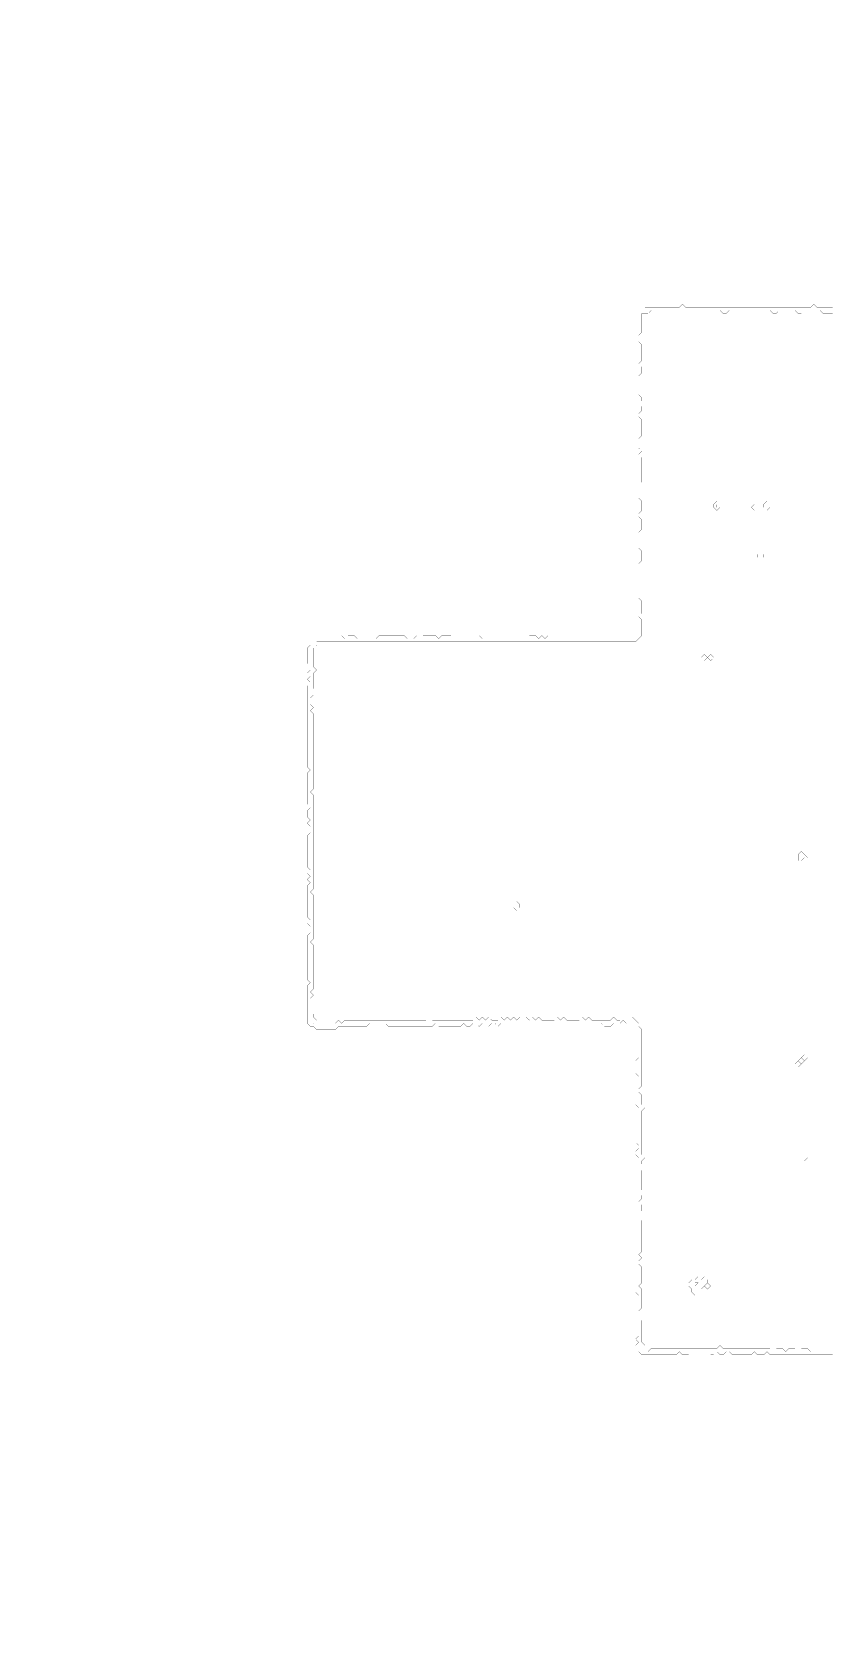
# Model space of a CAD drawing. Header units: metres. Extents: x 0 to 5075, y -5075 to 0.
# Drawn here: x 0 to 2538, y -5075 to 0 of the extents above; entities that cross this region are included whole.
import ezdxf

# ---------------------------------------------------------------- set-up
doc = ezdxf.new("R2010")
doc.units = ezdxf.units.M
doc.layers.add('conductor', color=1, linetype='Continuous')
doc.layers.add('substrate', color=5, linetype='Continuous')

msp = doc.modelspace()

# ---------------------------------------------------------------- linework, layer by layer
at = {"layer": 'conductor', "const_width": 0.5}
msp.add_lwpolyline([(2542.5, -893.8), (2532.6, -893.8), (2522.6, -893.8), (2512.7, -893.8), (2502.8, -883.9), (2492.8, -883.9), (2482.9, -883.9), (2473, -883.9), (2463, -883.9), (2453.1, -883.9), (2443.2, -893.8), (2433.3, -893.8), (2423.3, -883.9), (2413.4, -883.9), (2403.5, -883.9), (2393.5, -883.9), (2383.6, -883.9), (2373.7, -883.9), (2363.7, -893.8), (2353.8, -893.8), (2343.9, -883.9), (2333.9, -883.9), (2324, -883.9), (2314.1, -883.9), (2304.1, -883.9), (2294.2, -883.9), (2284.3, -883.9), (2274.3, -883.9), (2264.4, -883.9), (2254.5, -883.9), (2244.6, -883.9), (2234.6, -883.9), (2224.7, -883.9), (2214.8, -883.9), (2204.8, -893.8), (2194.9, -893.8), (2185, -883.9), (2175, -883.9), (2165.1, -883.9), (2155.2, -883.9), (2145.2, -883.9), (2135.3, -883.9), (2125.4, -883.9), (2115.4, -883.9), (2105.5, -883.9), (2095.6, -883.9), (2085.6, -883.9), (2075.7, -883.9), (2065.8, -883.9), (2055.8, -883.9), (2045.9, -883.9), (2036, -883.9), (2026.1, -883.9), (2016.1, -883.9), (2006.2, -883.9), (1996.3, -883.9), (1986.3, -883.9), (1976.4, -883.9), (1966.5, -883.9), (1956.5, -893.8), (1946.6, -893.8), (1936.7, -893.8), (1936.7, -903.8), (1936.7, -913.7), (1936.7, -923.6), (1936.7, -933.6), (1936.7, -943.5), (1936.7, -953.4), (1926.7, -963.4), (1926.7, -973.3), (1926.7, -983.2), (1936.7, -993.2), (1936.7, -1003.1), (1936.7, -1013), (1936.7, -1023), (1936.7, -1032.9), (1936.7, -1042.8), (1926.7, -1052.8), (1936.7, -1062.7), (1936.7, -1072.6), (1936.7, -1082.5), (1926.7, -1092.5), (1926.7, -1102.4), (1926.7, -1112.3), (1926.7, -1122.3), (1926.7, -1132.2), (1926.7, -1142.1), (1926.7, -1152.1), (1936.7, -1162), (1936.7, -1171.9), (1926.7, -1181.9), (1936.7, -1191.8), (1936.7, -1201.7), (1926.7, -1211.7), (1926.7, -1221.6), (1936.7, -1231.5), (1936.7, -1241.5), (1936.7, -1251.4), (1936.7, -1261.3), (1936.7, -1271.2), (1936.7, -1281.2), (1926.7, -1291.1), (1926.7, -1301), (1926.7, -1311), (1926.7, -1320.9), (1936.7, -1330.8), (1926.7, -1340.8), (1936.7, -1350.7), (1936.7, -1360.6), (1936.7, -1370.6), (1936.7, -1380.5), (1936.7, -1390.4), (1936.7, -1400.4), (1936.7, -1410.3), (1936.7, -1420.2), (1936.7, -1430.2), (1926.7, -1440.1), (1926.7, -1450), (1926.7, -1460), (1926.7, -1469.9), (1926.7, -1479.8), (1936.7, -1489.7), (1936.7, -1499.7), (1936.7, -1509.6), (1936.7, -1519.5), (1926.7, -1529.5), (1926.7, -1539.4), (1936.7, -1549.3), (1936.7, -1559.3), (1936.7, -1569.2), (1936.7, -1579.1), (1926.7, -1589.1), (1926.7, -1599), (1926.7, -1608.9), (1926.7, -1618.9), (1926.7, -1628.8), (1926.7, -1638.7), (1936.7, -1648.7), (1936.7, -1658.6), (1936.7, -1668.5), (1936.7, -1678.4), (1926.7, -1688.4), (1926.7, -1698.3), (1926.7, -1708.2), (1926.7, -1718.2), (1926.7, -1728.1), (1926.7, -1738), (1926.7, -1748), (1926.7, -1757.9), (1926.7, -1767.8), (1926.7, -1777.8), (1926.7, -1787.7), (1926.7, -1797.6), (1936.7, -1807.6), (1936.7, -1817.5), (1936.7, -1827.4), (1936.7, -1837.4), (1936.7, -1847.3), (1926.7, -1857.2), (1936.7, -1867.1), (1936.7, -1877.1), (1936.7, -1887), (1936.7, -1896.9), (1936.7, -1906.9), (1936.7, -1916.8), (1926.7, -1926.7), (1916.8, -1936.7), (1906.9, -1936.7), (1896.9, -1936.7), (1887, -1936.7), (1877.1, -1936.7), (1867.1, -1936.7), (1857.2, -1936.7), (1847.3, -1936.7), (1837.4, -1936.7), (1827.4, -1936.7), (1817.5, -1936.7), (1807.6, -1936.7), (1797.6, -1936.7), (1787.7, -1936.7), (1777.8, -1936.7), (1767.8, -1936.7), (1757.9, -1936.7), (1748, -1936.7), (1738, -1936.7), (1728.1, -1936.7), (1718.2, -1936.7), (1708.2, -1936.7), (1698.3, -1936.7), (1688.4, -1936.7), (1678.4, -1936.7), (1668.5, -1936.7), (1658.6, -1936.7), (1648.7, -1936.7), (1638.7, -1936.7), (1628.8, -1936.7), (1618.9, -1936.7), (1608.9, -1936.7), (1599, -1936.7), (1589.1, -1936.7), (1579.1, -1936.7), (1569.2, -1936.7), (1559.3, -1936.7), (1549.3, -1936.7), (1539.4, -1936.7), (1529.5, -1936.7), (1519.5, -1936.7), (1509.6, -1936.7), (1499.7, -1936.7), (1489.7, -1936.7), (1479.8, -1936.7), (1469.9, -1936.7), (1460, -1936.7), (1450, -1936.7), (1440.1, -1936.7), (1430.2, -1936.7), (1420.2, -1936.7), (1410.3, -1936.7), (1400.4, -1936.7), (1390.4, -1936.7), (1380.5, -1936.7), (1370.6, -1936.7), (1360.6, -1936.7), (1350.7, -1936.7), (1340.8, -1936.7), (1330.8, -1936.7), (1320.9, -1936.7), (1311, -1936.7), (1301, -1936.7), (1291.1, -1936.7), (1281.2, -1936.7), (1271.2, -1936.7), (1261.3, -1936.7), (1251.4, -1936.7), (1241.5, -1936.7), (1231.5, -1936.7), (1221.6, -1936.7), (1211.7, -1936.7), (1201.7, -1936.7), (1191.8, -1936.7), (1181.9, -1936.7), (1171.9, -1936.7), (1162, -1936.7), (1152.1, -1936.7), (1142.1, -1936.7), (1132.2, -1936.7), (1122.3, -1936.7), (1112.3, -1936.7), (1102.4, -1936.7), (1092.5, -1936.7), (1082.5, -1936.7), (1072.6, -1936.7), (1062.7, -1936.7), (1052.8, -1936.7), (1042.8, -1936.7), (1032.9, -1936.7), (1023, -1936.7), (1013, -1936.7), (1003.1, -1936.7), (993.2, -1936.7), (983.2, -1936.7), (973.3, -1936.7), (963.4, -1936.7), (953.4, -1936.7), (943.5, -1936.7), (933.6, -1936.7), (923.6, -1936.7), (913.7, -1936.7), (903.8, -1936.7), (903.8, -1946.6), (893.8, -1956.5), (893.8, -1966.5), (893.8, -1976.4), (893.8, -1986.3), (893.8, -1996.3), (893.8, -2006.2), (893.8, -2016.1), (903.8, -2026.1), (893.8, -2036), (893.8, -2045.9), (893.8, -2055.8), (893.8, -2065.8), (893.8, -2075.7), (893.8, -2085.6), (883.9, -2095.6), (893.8, -2105.5), (883.9, -2115.4), (883.9, -2125.4), (883.9, -2135.3), (893.8, -2145.2), (883.9, -2155.2), (893.8, -2165.1), (893.8, -2175), (893.8, -2185), (893.8, -2194.9), (893.8, -2204.8), (893.8, -2214.8), (893.8, -2224.7), (893.8, -2234.6), (893.8, -2244.6), (893.8, -2254.5), (893.8, -2264.4), (893.8, -2274.3), (893.8, -2284.3), (893.8, -2294.2), (893.8, -2304.1), (893.8, -2314.1), (893.8, -2324), (893.8, -2333.9), (893.8, -2343.9), (893.8, -2353.8), (893.8, -2363.7), (893.8, -2373.7), (893.8, -2383.6), (893.8, -2393.5), (893.8, -2403.5), (883.9, -2413.4), (893.8, -2423.3), (893.8, -2433.3), (893.8, -2443.2), (893.8, -2453.1), (893.8, -2463), (893.8, -2473), (893.8, -2482.9), (893.8, -2492.8), (893.8, -2502.8), (893.8, -2512.7), (893.8, -2522.6), (893.8, -2532.6), (893.8, -2542.5), (893.8, -2552.4), (893.8, -2562.4), (893.8, -2572.3), (893.8, -2582.2), (893.8, -2592.2), (893.8, -2602.1), (893.8, -2612), (893.8, -2622), (893.8, -2631.9), (893.8, -2641.8), (893.8, -2651.7), (893.8, -2661.7), (893.8, -2671.6), (893.8, -2681.5), (893.8, -2691.5), (893.8, -2701.4), (893.8, -2711.3), (893.8, -2721.3), (883.9, -2731.2), (893.8, -2741.1), (893.8, -2751.1), (893.8, -2761), (893.8, -2770.9), (893.8, -2780.9), (893.8, -2790.8), (893.8, -2800.7), (893.8, -2810.7), (893.8, -2820.6), (893.8, -2830.5), (893.8, -2840.4), (893.8, -2850.4), (893.8, -2860.3), (893.8, -2870.2), (893.8, -2880.2), (883.9, -2890.1), (893.8, -2900), (893.8, -2910), (893.8, -2919.9), (893.8, -2929.8), (893.8, -2939.8), (893.8, -2949.7), (893.8, -2959.6), (893.8, -2969.6), (893.8, -2979.5), (893.8, -2989.4), (893.8, -2999.4), (893.8, -3009.3), (893.8, -3019.2), (893.8, -3029.2), (893.8, -3039.1), (883.9, -3049), (893.8, -3058.9), (883.9, -3068.9), (883.9, -3078.8), (883.9, -3088.7), (883.9, -3098.7), (883.9, -3108.6), (893.8, -3118.5), (893.8, -3128.5), (903.8, -3138.4), (893.8, -3148.3), (903.8, -3148.3), (913.7, -3148.3), (923.6, -3148.3), (933.6, -3148.3), (943.5, -3148.3), (953.4, -3148.3), (963.4, -3148.3), (973.3, -3138.4), (983.2, -3148.3), (993.2, -3138.4), (1003.1, -3138.4), (1013, -3138.4), (1023, -3138.4), (1032.9, -3138.4), (1042.8, -3138.4), (1052.8, -3138.4), (1062.7, -3138.4), (1072.6, -3138.4), (1082.5, -3138.4), (1092.5, -3138.4), (1102.4, -3138.4), (1112.3, -3138.4), (1122.3, -3138.4), (1132.2, -3138.4), (1142.1, -3138.4), (1152.1, -3138.4), (1162, -3138.4), (1171.9, -3138.4), (1181.9, -3138.4), (1191.8, -3138.4), (1201.7, -3138.4), (1211.7, -3138.4), (1221.6, -3138.4), (1231.5, -3138.4), (1241.5, -3138.4), (1251.4, -3138.4), (1261.3, -3148.3), (1271.2, -3138.4), (1281.2, -3138.4), (1291.1, -3138.4), (1301, -3138.4), (1311, -3138.4), (1320.9, -3138.4), (1330.8, -3138.4), (1340.8, -3138.4), (1350.7, -3138.4), (1360.6, -3138.4), (1370.6, -3138.4), (1380.5, -3138.4), (1390.4, -3138.4), (1400.4, -3138.4), (1410.3, -3128.5), (1420.2, -3138.4), (1430.2, -3128.5), (1440.1, -3138.4), (1450, -3128.5), (1460, -3138.4), (1469.9, -3138.4), (1479.8, -3138.4), (1489.7, -3128.5), (1499.7, -3138.4), (1509.6, -3128.5), (1519.5, -3138.4), (1529.5, -3128.5), (1539.4, -3138.4), (1549.3, -3128.5), (1559.3, -3138.4), (1569.2, -3128.5), (1579.1, -3138.4), (1589.1, -3128.5), (1599, -3138.4), (1608.9, -3128.5), (1618.9, -3138.4), (1628.8, -3138.4), (1638.7, -3138.4), (1648.7, -3138.4), (1658.6, -3138.4), (1668.5, -3128.5), (1678.4, -3138.4), (1688.4, -3128.5), (1698.3, -3138.4), (1708.2, -3138.4), (1718.2, -3138.4), (1728.1, -3138.4), (1738, -3138.4), (1748, -3128.5), (1757.9, -3138.4), (1767.8, -3128.5), (1777.8, -3138.4), (1787.7, -3138.4), (1797.6, -3138.4), (1807.6, -3138.4), (1817.5, -3138.4), (1827.4, -3138.4), (1837.4, -3138.4), (1847.3, -3128.5), (1857.2, -3138.4), (1867.1, -3138.4), (1877.1, -3128.5), (1887, -3128.5), (1896.9, -3138.4), (1906.9, -3128.5), (1916.8, -3138.4), (1926.7, -3148.3), (1926.7, -3158.3), (1936.7, -3168.2), (1936.7, -3178.1), (1936.7, -3188.1), (1936.7, -3198), (1936.7, -3207.9), (1936.7, -3217.9), (1936.7, -3227.8), (1936.7, -3237.7), (1936.7, -3247.6), (1936.7, -3257.6), (1936.7, -3267.5), (1936.7, -3277.4), (1936.7, -3287.4), (1936.7, -3297.3), (1936.7, -3307.2), (1936.7, -3317.2), (1936.7, -3327.1), (1936.7, -3337), (1936.7, -3347), (1926.7, -3356.9), (1926.7, -3366.8), (1936.7, -3376.8), (1936.7, -3386.7), (1936.7, -3396.6), (1936.7, -3406.6), (1946.6, -3416.5), (1936.7, -3426.4), (1936.7, -3436.3), (1936.7, -3446.3), (1936.7, -3456.2), (1936.7, -3466.1), (1936.7, -3476.1), (1936.7, -3486), (1936.7, -3495.9), (1936.7, -3505.9), (1936.7, -3515.8), (1936.7, -3525.7), (1936.7, -3535.7), (1936.7, -3545.6), (1936.7, -3555.5), (1936.7, -3565.5), (1946.6, -3575.4), (1936.7, -3585.3), (1936.7, -3595.3), (1946.6, -3605.2), (1936.7, -3615.1), (1936.7, -3625), (1936.7, -3635), (1936.7, -3644.9), (1936.7, -3654.8), (1936.7, -3664.8), (1936.7, -3674.7), (1926.7, -3684.6), (1936.7, -3694.6), (1936.7, -3704.5), (1926.7, -3714.4), (1936.7, -3724.4), (1936.7, -3734.3), (1936.7, -3744.2), (1926.7, -3754.2), (1926.7, -3764.1), (1936.7, -3774), (1936.7, -3784), (1936.7, -3793.9), (1936.7, -3803.8), (1936.7, -3813.8), (1936.7, -3823.7), (1936.7, -3833.6), (1936.7, -3843.5), (1936.7, -3853.5), (1936.7, -3863.4), (1936.7, -3873.3), (1926.7, -3883.3), (1936.7, -3893.2), (1926.7, -3903.1), (1926.7, -3913.1), (1936.7, -3923), (1936.7, -3932.9), (1936.7, -3942.9), (1936.7, -3952.8), (1936.7, -3962.7), (1936.7, -3972.7), (1926.7, -3982.6), (1936.7, -3992.5), (1936.7, -4002.5), (1936.7, -4012.4), (1936.7, -4022.3), (1936.7, -4032.2), (1936.7, -4042.2), (1936.7, -4052.1), (1926.7, -4062), (1926.7, -4072), (1926.7, -4081.9), (1936.7, -4091.8), (1936.7, -4101.8), (1936.7, -4111.7), (1936.7, -4121.6), (1936.7, -4131.6), (1936.7, -4141.5), (1936.7, -4151.4), (1936.7, -4161.4), (1946.6, -4171.3), (1946.6, -4181.2), (1946.6, -4191.2), (1956.5, -4191.2), (1966.5, -4181.2), (1976.4, -4181.2), (1986.3, -4181.2), (1996.3, -4181.2), (2006.2, -4181.2), (2016.1, -4181.2), (2026.1, -4181.2), (2036, -4181.2), (2045.9, -4181.2), (2055.8, -4181.2), (2065.8, -4181.2), (2075.7, -4181.2), (2085.6, -4181.2), (2095.6, -4181.2), (2105.5, -4181.2), (2115.4, -4181.2), (2125.4, -4181.2), (2135.3, -4181.2), (2145.2, -4181.2), (2155.2, -4181.2), (2165.1, -4181.2), (2175, -4181.2), (2185, -4171.3), (2194.9, -4181.2), (2204.8, -4181.2), (2214.8, -4181.2), (2224.7, -4181.2), (2234.6, -4181.2), (2244.6, -4181.2), (2254.5, -4181.2), (2264.4, -4181.2), (2274.3, -4181.2), (2284.3, -4181.2), (2294.2, -4181.2), (2304.1, -4181.2), (2314.1, -4181.2), (2324, -4181.2), (2333.9, -4181.2), (2343.9, -4181.2), (2353.8, -4191.2), (2363.7, -4181.2), (2373.7, -4181.2), (2383.6, -4181.2), (2393.5, -4191.2), (2403.5, -4181.2), (2413.4, -4181.2), (2423.3, -4181.2), (2433.3, -4191.2), (2443.2, -4181.2), (2453.1, -4181.2), (2463, -4181.2), (2473, -4191.2), (2482.9, -4191.2), (2492.8, -4191.2), (2502.8, -4191.2), (2512.7, -4191.2), (2522.6, -4191.2), (2532.6, -4191.2), (2542.5, -4181.2)], dxfattribs=at)
for points in [[(2165.1, -1499.7), (2175, -1489.7), (2185, -1499.7), (2185, -1509.6), (2175, -1519.5), (2165.1, -1509.6)], [(2284.3, -1509.6), (2294.2, -1499.7), (2304.1, -1509.6), (2294.2, -1519.5)], [(2324, -1499.7), (2333.9, -1489.7), (2343.9, -1499.7), (2343.9, -1509.6), (2333.9, -1519.5), (2324, -1509.6)], [(2304.1, -1658.6), (2314.1, -1648.7), (2324, -1658.6), (2324, -1668.5), (2314.1, -1678.4), (2304.1, -1668.5)], [(2125.4, -1986.3), (2135.3, -1976.4), (2145.2, -1986.3), (2135.3, -1996.3)], [(2145.2, -1986.3), (2155.2, -1976.4), (2165.1, -1986.3), (2155.2, -1996.3)], [(2433.3, -2612), (2443.2, -2602.1), (2453.1, -2612), (2463, -2622), (2453.1, -2631.9), (2443.2, -2641.8), (2433.3, -2631.9), (2433.3, -2622)], [(1529.5, -2770.9), (1539.4, -2761), (1549.3, -2770.9), (1549.3, -2780.9), (1539.4, -2790.8), (1529.5, -2780.9)], [(2443.2, -3257.6), (2453.1, -3247.6), (2463, -3257.6), (2453.1, -3267.5)], [(2423.3, -3277.4), (2433.3, -3267.5), (2443.2, -3277.4), (2433.3, -3287.4)], [(2433.3, -3267.5), (2443.2, -3257.6), (2453.1, -3267.5), (2443.2, -3277.4)], [(2443.2, -3575.4), (2453.1, -3565.5), (2463, -3575.4), (2453.1, -3585.3)], [(2105.5, -3962.7), (2115.4, -3952.8), (2125.4, -3962.7), (2135.3, -3952.8), (2145.2, -3962.7), (2145.2, -3972.7), (2135.3, -3982.6), (2125.4, -3992.5), (2125.4, -4002.5), (2115.4, -4012.4), (2105.5, -4012.4), (2095.6, -4002.5), (2095.6, -3992.5), (2085.6, -3982.6), (2085.6, -3972.7), (2095.6, -3962.7)], [(2135.3, -3982.6), (2145.2, -3972.7), (2155.2, -3982.6), (2145.2, -3992.5)]]:
    msp.add_lwpolyline(points, close=True, dxfattribs=at)
at = {"layer": 'substrate', "const_width": 0.5}
for points in [[(2542.5, 0), (2532.6, 0), (2522.6, 0), (2512.7, 0), (2502.8, 0), (2492.8, 0), (2482.9, 0), (2473, 0), (2463, 0), (2453.1, 0), (2443.2, 0), (2433.3, 0), (2423.3, 0), (2413.4, 0), (2403.5, 0), (2393.5, 0), (2383.6, 0), (2373.7, 0), (2363.7, 0), (2353.8, 0), (2343.9, 0), (2333.9, 0), (2324, 0), (2314.1, 0), (2304.1, 0), (2294.2, 0), (2284.3, 0), (2274.3, 0), (2264.4, 0), (2254.5, 0), (2244.6, 0), (2234.6, 0), (2224.7, 0), (2214.8, 0), (2204.8, 0), (2194.9, 0), (2185, 0), (2175, 0), (2165.1, 0), (2155.2, 0), (2145.2, 0), (2135.3, 0), (2125.4, 0), (2115.4, 0), (2105.5, 0), (2095.6, 0), (2085.6, 0), (2075.7, 0), (2065.8, 0), (2055.8, 0), (2045.9, 0), (2036, 0), (2026.1, 0), (2016.1, 0), (2006.2, 0), (1996.3, 0), (1986.3, 0), (1976.4, 0), (1966.5, 0), (1956.5, 0), (1946.6, 0), (1936.7, 0), (1926.7, 0), (1916.8, 0), (1906.9, 0), (1896.9, 0), (1887, 0), (1877.1, 0), (1867.1, 0), (1857.2, 0), (1847.3, 0), (1837.4, 0), (1827.4, 0), (1817.5, 0), (1807.6, 0), (1797.6, 0), (1787.7, 0), (1777.8, 0), (1767.8, 0), (1757.9, 0), (1748, 0), (1738, 0), (1728.1, 0), (1718.2, 0), (1708.2, 0), (1698.3, 0), (1688.4, 0), (1678.4, 0), (1668.5, 0), (1658.6, 0), (1648.7, 0), (1638.7, 0), (1628.8, 0), (1618.9, 0), (1608.9, 0), (1599, 0), (1589.1, 0), (1579.1, 0), (1569.2, 0), (1559.3, 0), (1549.3, 0), (1539.4, 0), (1529.5, 0), (1519.5, 0), (1509.6, 0), (1499.7, 0), (1489.7, 0), (1479.8, 0), (1469.9, 0), (1460, 0), (1450, 0), (1440.1, 0), (1430.2, 0), (1420.2, 0), (1410.3, 0), (1400.4, 0), (1390.4, 0), (1380.5, 0), (1370.6, 0), (1360.6, 0), (1350.7, 0), (1340.8, 0), (1330.8, 0), (1320.9, 0), (1311, 0), (1301, 0), (1291.1, 0), (1281.2, 0), (1271.2, 0), (1261.3, 0), (1251.4, 0), (1241.5, 0), (1231.5, 0), (1221.6, 0), (1211.7, 0), (1201.7, 0), (1191.8, 0), (1181.9, 0), (1171.9, 0), (1162, 0), (1152.1, 0), (1142.1, 0), (1132.2, 0), (1122.3, 0), (1112.3, 0), (1102.4, 0), (1092.5, 0), (1082.5, 0), (1072.6, 0), (1062.7, 0), (1052.8, 0), (1042.8, 0), (1032.9, 0), (1023, 0), (1013, 0), (1003.1, 0), (993.2, 0), (983.2, 0), (973.3, 0), (963.4, 0), (953.4, 0), (943.5, 0), (933.6, 0), (923.6, 0), (913.7, 0), (903.8, 0), (893.8, 0), (883.9, 0), (874, 0), (864.1, 0), (854.1, 0), (844.2, 0), (834.3, 0), (824.3, 0), (814.4, 0), (804.5, 0), (794.5, 0), (784.6, 0), (774.7, 0), (764.7, 0), (754.8, 0), (744.9, 0), (734.9, 0), (725, 0), (715.1, 0), (705.1, 0), (695.2, 0), (685.3, 0), (675.4, 0), (665.4, 0), (655.5, 0), (645.6, 0), (635.6, 0), (625.7, 0), (615.8, 0), (605.8, 0), (595.9, 0), (586, 0), (576, 0), (566.1, 0), (556.2, 0), (546.2, 0), (536.3, 0), (526.4, 0), (516.4, 0), (506.5, 0), (496.6, 0), (486.7, 0), (476.7, 0), (466.8, 0), (456.9, 0), (446.9, 0), (437, 0), (427.1, 0), (417.1, 0), (407.2, 0), (397.3, 0), (387.3, 0), (377.4, 0), (367.5, 0), (357.5, 0), (347.6, 0), (337.7, 0), (327.7, 0), (317.8, 0), (307.9, 0), (297.9, 0), (288, 0), (278.1, 0), (268.2, 0), (258.2, 0), (248.3, 0), (238.4, 0), (228.4, 0), (218.5, 0), (208.6, 0), (198.6, 0), (188.7, 0), (178.8, 0), (168.8, 0), (158.9, 0), (149, 0), (139, 0), (129.1, 0), (119.2, 0), (109.2, 0), (99.3, 0), (89.4, 0), (79.5, 0), (69.5, 0), (59.6, 0), (49.7, 0), (39.7, 0), (29.8, 0), (19.9, 0), (9.9, 0), (0, 0), (0, -9.9), (0, -19.9), (0, -29.8), (0, -39.7), (0, -49.7), (0, -59.6), (0, -69.5), (0, -79.5), (0, -89.4), (0, -99.3), (0, -109.2), (0, -119.2), (0, -129.1), (0, -139), (0, -149), (0, -158.9), (0, -168.8), (0, -178.8), (0, -188.7), (0, -198.6), (0, -208.6), (0, -218.5), (0, -228.4), (0, -238.4), (0, -248.3), (0, -258.2), (0, -268.2), (0, -278.1), (0, -288), (0, -297.9), (0, -307.9), (0, -317.8), (0, -327.7), (0, -337.7), (0, -347.6), (0, -357.5), (0, -367.5), (0, -377.4), (0, -387.3), (0, -397.3), (0, -407.2), (0, -417.1), (0, -427.1), (0, -437), (0, -446.9), (0, -456.9), (0, -466.8), (0, -476.7), (0, -486.7), (0, -496.6), (0, -506.5), (0, -516.4), (0, -526.4), (0, -536.3), (0, -546.2), (0, -556.2), (0, -566.1), (0, -576), (0, -586), (0, -595.9), (0, -605.8), (0, -615.8), (0, -625.7), (0, -635.6), (0, -645.6), (0, -655.5), (0, -665.4), (0, -675.4), (0, -685.3), (0, -695.2), (0, -705.1), (0, -715.1), (0, -725), (0, -734.9), (0, -744.9), (0, -754.8), (0, -764.7), (0, -774.7), (0, -784.6), (0, -794.5), (0, -804.5), (0, -814.4), (0, -824.3), (0, -834.3), (0, -844.2), (0, -854.1), (0, -864.1), (0, -874), (0, -883.9), (0, -893.8), (0, -903.8), (0, -913.7), (0, -923.6), (0, -933.6), (0, -943.5), (0, -953.4), (0, -963.4), (0, -973.3), (0, -983.2), (0, -993.2), (0, -1003.1), (0, -1013), (0, -1023), (0, -1032.9), (0, -1042.8), (0, -1052.8), (0, -1062.7), (0, -1072.6), (0, -1082.5), (0, -1092.5), (0, -1102.4), (0, -1112.3), (0, -1122.3), (0, -1132.2), (0, -1142.1), (0, -1152.1), (0, -1162), (0, -1171.9), (0, -1181.9), (0, -1191.8), (0, -1201.7), (0, -1211.7), (0, -1221.6), (0, -1231.5), (0, -1241.5), (0, -1251.4), (0, -1261.3), (0, -1271.2), (0, -1281.2), (0, -1291.1), (0, -1301), (0, -1311), (0, -1320.9), (0, -1330.8), (0, -1340.8), (0, -1350.7), (0, -1360.6), (0, -1370.6), (0, -1380.5), (0, -1390.4), (0, -1400.4), (0, -1410.3), (0, -1420.2), (0, -1430.2), (0, -1440.1), (0, -1450), (0, -1460), (0, -1469.9), (0, -1479.8), (0, -1489.7), (0, -1499.7), (0, -1509.6), (0, -1519.5), (0, -1529.5), (0, -1539.4), (0, -1549.3), (0, -1559.3), (0, -1569.2), (0, -1579.1), (0, -1589.1), (0, -1599), (0, -1608.9), (0, -1618.9), (0, -1628.8), (0, -1638.7), (0, -1648.7), (0, -1658.6), (0, -1668.5), (0, -1678.4), (0, -1688.4), (0, -1698.3), (0, -1708.2), (0, -1718.2), (0, -1728.1), (0, -1738), (0, -1748), (0, -1757.9), (0, -1767.8), (0, -1777.8), (0, -1787.7), (0, -1797.6), (0, -1807.6), (0, -1817.5), (0, -1827.4), (0, -1837.4), (0, -1847.3), (0, -1857.2), (0, -1867.1), (0, -1877.1), (0, -1887), (0, -1896.9), (0, -1906.9), (0, -1916.8), (0, -1926.7), (0, -1936.7), (0, -1946.6), (0, -1956.5), (0, -1966.5), (0, -1976.4), (0, -1986.3), (0, -1996.3), (0, -2006.2), (0, -2016.1), (0, -2026.1), (0, -2036), (0, -2045.9), (0, -2055.8), (0, -2065.8), (0, -2075.7), (0, -2085.6), (0, -2095.6), (0, -2105.5), (0, -2115.4), (0, -2125.4), (0, -2135.3), (0, -2145.2), (0, -2155.2), (0, -2165.1), (0, -2175), (0, -2185), (0, -2194.9), (0, -2204.8), (0, -2214.8), (0, -2224.7), (0, -2234.6), (0, -2244.6), (0, -2254.5), (0, -2264.4), (0, -2274.3), (0, -2284.3), (0, -2294.2), (0, -2304.1), (0, -2314.1), (0, -2324), (0, -2333.9), (0, -2343.9), (0, -2353.8), (0, -2363.7), (0, -2373.7), (0, -2383.6), (0, -2393.5), (0, -2403.5), (0, -2413.4), (0, -2423.3), (0, -2433.3), (0, -2443.2), (0, -2453.1), (0, -2463), (0, -2473), (0, -2482.9), (0, -2492.8), (0, -2502.8), (0, -2512.7), (0, -2522.6), (0, -2532.6), (0, -2542.5), (0, -2552.4), (0, -2562.4), (0, -2572.3), (0, -2582.2), (0, -2592.2), (0, -2602.1), (0, -2612), (0, -2622), (0, -2631.9), (0, -2641.8), (0, -2651.7), (0, -2661.7), (0, -2671.6), (0, -2681.5), (0, -2691.5), (0, -2701.4), (0, -2711.3), (0, -2721.3), (0, -2731.2), (0, -2741.1), (0, -2751.1), (0, -2761), (0, -2770.9), (0, -2780.9), (0, -2790.8), (0, -2800.7), (0, -2810.7), (0, -2820.6), (0, -2830.5), (0, -2840.4), (0, -2850.4), (0, -2860.3), (0, -2870.2), (0, -2880.2), (0, -2890.1), (0, -2900), (0, -2910), (0, -2919.9), (0, -2929.8), (0, -2939.8), (0, -2949.7), (0, -2959.6), (0, -2969.6), (0, -2979.5), (0, -2989.4), (0, -2999.4), (0, -3009.3), (0, -3019.2), (0, -3029.2), (0, -3039.1), (0, -3049), (0, -3058.9), (0, -3068.9), (0, -3078.8), (0, -3088.7), (0, -3098.7), (0, -3108.6), (0, -3118.5), (0, -3128.5), (0, -3138.4), (0, -3148.3), (0, -3158.3), (0, -3168.2), (0, -3178.1), (0, -3188.1), (0, -3198), (0, -3207.9), (0, -3217.9), (0, -3227.8), (0, -3237.7), (0, -3247.6), (0, -3257.6), (0, -3267.5), (0, -3277.4), (0, -3287.4), (0, -3297.3), (0, -3307.2), (0, -3317.2), (0, -3327.1), (0, -3337), (0, -3347), (0, -3356.9), (0, -3366.8), (0, -3376.8), (0, -3386.7), (0, -3396.6), (0, -3406.6), (0, -3416.5), (0, -3426.4), (0, -3436.3), (0, -3446.3), (0, -3456.2), (0, -3466.1), (0, -3476.1), (0, -3486), (0, -3495.9), (0, -3505.9), (0, -3515.8), (0, -3525.7), (0, -3535.7), (0, -3545.6), (0, -3555.5), (0, -3565.5), (0, -3575.4), (0, -3585.3), (0, -3595.3), (0, -3605.2), (0, -3615.1), (0, -3625), (0, -3635), (0, -3644.9), (0, -3654.8), (0, -3664.8), (0, -3674.7), (0, -3684.6), (0, -3694.6), (0, -3704.5), (0, -3714.4), (0, -3724.4), (0, -3734.3), (0, -3744.2), (0, -3754.2), (0, -3764.1), (0, -3774), (0, -3784), (0, -3793.9), (0, -3803.8), (0, -3813.8), (0, -3823.7), (0, -3833.6), (0, -3843.5), (0, -3853.5), (0, -3863.4), (0, -3873.3), (0, -3883.3), (0, -3893.2), (0, -3903.1), (0, -3913.1), (0, -3923), (0, -3932.9), (0, -3942.9), (0, -3952.8), (0, -3962.7), (0, -3972.7), (0, -3982.6), (0, -3992.5), (0, -4002.5), (0, -4012.4), (0, -4022.3), (0, -4032.2), (0, -4042.2), (0, -4052.1), (0, -4062), (0, -4072), (0, -4081.9), (0, -4091.8), (0, -4101.8), (0, -4111.7), (0, -4121.6), (0, -4131.6), (0, -4141.5), (0, -4151.4), (0, -4161.4), (0, -4171.3), (0, -4181.2), (0, -4191.2), (0, -4201.1), (0, -4211), (0, -4220.9), (0, -4230.9), (0, -4240.8), (0, -4250.7), (0, -4260.7), (0, -4270.6), (0, -4280.5), (0, -4290.5), (0, -4300.4), (0, -4310.3), (0, -4320.3), (0, -4330.2), (0, -4340.1), (0, -4350.1), (0, -4360), (0, -4369.9), (0, -4379.9), (0, -4389.8), (0, -4399.7), (0, -4409.6), (0, -4419.6), (0, -4429.5), (0, -4439.4), (0, -4449.4), (0, -4459.3), (0, -4469.2), (0, -4479.2), (0, -4489.1), (0, -4499), (0, -4509), (0, -4518.9), (0, -4528.8), (0, -4538.8), (0, -4548.7), (0, -4558.6), (0, -4568.6), (0, -4578.5), (0, -4588.4), (0, -4598.3), (0, -4608.3), (0, -4618.2), (0, -4628.1), (0, -4638.1), (0, -4648), (0, -4657.9), (0, -4667.9), (0, -4677.8), (0, -4687.7), (0, -4697.7), (0, -4707.6), (0, -4717.5), (0, -4727.5), (0, -4737.4), (0, -4747.3), (0, -4757.3), (0, -4767.2), (0, -4777.1), (0, -4787.1), (0, -4797), (0, -4806.9), (0, -4816.8), (0, -4826.8), (0, -4836.7), (0, -4846.6), (0, -4856.6), (0, -4866.5), (0, -4876.4), (0, -4886.4), (0, -4896.3), (0, -4906.2), (0, -4916.2), (0, -4926.1), (0, -4936), (0, -4946), (0, -4955.9), (0, -4965.8), (0, -4975.8), (0, -4985.7), (0, -4995.6), (0, -5005.5), (0, -5015.5), (0, -5025.4), (0, -5035.3), (0, -5045.3), (0, -5055.2), (0, -5065.1), (0, -5075.1), (9.9, -5075.1), (19.9, -5075.1), (29.8, -5075.1), (39.7, -5075.1), (49.7, -5075.1), (59.6, -5075.1), (69.5, -5075.1), (79.5, -5075.1), (89.4, -5075.1), (99.3, -5075.1), (109.2, -5075.1), (119.2, -5075.1), (129.1, -5075.1), (139, -5075.1), (149, -5075.1), (158.9, -5075.1), (168.8, -5075.1), (178.8, -5075.1), (188.7, -5075.1), (198.6, -5075.1), (208.6, -5075.1), (218.5, -5075.1), (228.4, -5075.1), (238.4, -5075.1), (248.3, -5075.1), (258.2, -5075.1), (268.2, -5075.1), (278.1, -5075.1), (288, -5075.1), (297.9, -5075.1), (307.9, -5075.1), (317.8, -5075.1), (327.7, -5075.1), (337.7, -5075.1), (347.6, -5075.1), (357.5, -5075.1), (367.5, -5075.1), (377.4, -5075.1), (387.3, -5075.1), (397.3, -5075.1), (407.2, -5075.1), (417.1, -5075.1), (427.1, -5075.1), (437, -5075.1), (446.9, -5075.1), (456.9, -5075.1), (466.8, -5075.1), (476.7, -5075.1), (486.7, -5075.1), (496.6, -5075.1), (506.5, -5075.1), (516.4, -5075.1), (526.4, -5075.1), (536.3, -5075.1), (546.2, -5075.1), (556.2, -5075.1), (566.1, -5075.1), (576, -5075.1), (586, -5075.1), (595.9, -5075.1), (605.8, -5075.1), (615.8, -5075.1), (625.7, -5075.1), (635.6, -5075.1), (645.6, -5075.1), (655.5, -5075.1), (665.4, -5075.1), (675.4, -5075.1), (685.3, -5075.1), (695.2, -5075.1), (705.1, -5075.1), (715.1, -5075.1), (725, -5075.1), (734.9, -5075.1), (744.9, -5075.1), (754.8, -5075.1), (764.7, -5075.1), (774.7, -5075.1), (784.6, -5075.1), (794.5, -5075.1), (804.5, -5075.1), (814.4, -5075.1), (824.3, -5075.1), (834.3, -5075.1), (844.2, -5075.1), (854.1, -5075.1), (864.1, -5075.1), (874, -5075.1), (883.9, -5075.1), (893.8, -5075.1), (903.8, -5075.1), (913.7, -5075.1), (923.6, -5075.1), (933.6, -5075.1), (943.5, -5075.1), (953.4, -5075.1), (963.4, -5075.1), (973.3, -5075.1), (983.2, -5075.1), (993.2, -5075.1), (1003.1, -5075.1), (1013, -5075.1), (1023, -5075.1), (1032.9, -5075.1), (1042.8, -5075.1), (1052.8, -5075.1), (1062.7, -5075.1), (1072.6, -5075.1), (1082.5, -5075.1), (1092.5, -5075.1), (1102.4, -5075.1), (1112.3, -5075.1), (1122.3, -5075.1), (1132.2, -5075.1), (1142.1, -5075.1), (1152.1, -5075.1), (1162, -5075.1), (1171.9, -5075.1), (1181.9, -5075.1), (1191.8, -5075.1), (1201.7, -5075.1), (1211.7, -5075.1), (1221.6, -5075.1), (1231.5, -5075.1), (1241.5, -5075.1), (1251.4, -5075.1), (1261.3, -5075.1), (1271.2, -5075.1), (1281.2, -5075.1), (1291.1, -5075.1), (1301, -5075.1), (1311, -5075.1), (1320.9, -5075.1), (1330.8, -5075.1), (1340.8, -5075.1), (1350.7, -5075.1), (1360.6, -5075.1), (1370.6, -5075.1), (1380.5, -5075.1), (1390.4, -5075.1), (1400.4, -5075.1), (1410.3, -5075.1), (1420.2, -5075.1), (1430.2, -5075.1), (1440.1, -5075.1), (1450, -5075.1), (1460, -5075.1), (1469.9, -5075.1), (1479.8, -5075.1), (1489.7, -5075.1), (1499.7, -5075.1), (1509.6, -5075.1), (1519.5, -5075.1), (1529.5, -5075.1), (1539.4, -5075.1), (1549.3, -5075.1), (1559.3, -5075.1), (1569.2, -5075.1), (1579.1, -5075.1), (1589.1, -5075.1), (1599, -5075.1), (1608.9, -5075.1), (1618.9, -5075.1), (1628.8, -5075.1), (1638.7, -5075.1), (1648.7, -5075.1), (1658.6, -5075.1), (1668.5, -5075.1), (1678.4, -5075.1), (1688.4, -5075.1), (1698.3, -5075.1), (1708.2, -5075.1), (1718.2, -5075.1), (1728.1, -5075.1), (1738, -5075.1), (1748, -5075.1), (1757.9, -5075.1), (1767.8, -5075.1), (1777.8, -5075.1), (1787.7, -5075.1), (1797.6, -5075.1), (1807.6, -5075.1), (1817.5, -5075.1), (1827.4, -5075.1), (1837.4, -5075.1), (1847.3, -5075.1), (1857.2, -5075.1), (1867.1, -5075.1), (1877.1, -5075.1), (1887, -5075.1), (1896.9, -5075.1), (1906.9, -5075.1), (1916.8, -5075.1), (1926.7, -5075.1), (1936.7, -5075.1), (1946.6, -5075.1), (1956.5, -5075.1), (1966.5, -5075.1), (1976.4, -5075.1), (1986.3, -5075.1), (1996.3, -5075.1), (2006.2, -5075.1), (2016.1, -5075.1), (2026.1, -5075.1), (2036, -5075.1), (2045.9, -5075.1), (2055.8, -5075.1), (2065.8, -5075.1), (2075.7, -5075.1), (2085.6, -5075.1), (2095.6, -5075.1), (2105.5, -5075.1), (2115.4, -5075.1), (2125.4, -5075.1), (2135.3, -5075.1), (2145.2, -5075.1), (2155.2, -5075.1), (2165.1, -5075.1), (2175, -5075.1), (2185, -5075.1), (2194.9, -5075.1), (2204.8, -5075.1), (2214.8, -5075.1), (2224.7, -5075.1), (2234.6, -5075.1), (2244.6, -5075.1), (2254.5, -5075.1), (2264.4, -5075.1), (2274.3, -5075.1), (2284.3, -5075.1), (2294.2, -5075.1), (2304.1, -5075.1), (2314.1, -5075.1), (2324, -5075.1), (2333.9, -5075.1), (2343.9, -5075.1), (2353.8, -5075.1), (2363.7, -5075.1), (2373.7, -5075.1), (2383.6, -5075.1), (2393.5, -5075.1), (2403.5, -5075.1), (2413.4, -5075.1), (2423.3, -5075.1), (2433.3, -5075.1), (2443.2, -5075.1), (2453.1, -5075.1), (2463, -5075.1), (2473, -5075.1), (2482.9, -5075.1), (2492.8, -5075.1), (2502.8, -5075.1), (2512.7, -5075.1), (2522.6, -5075.1), (2532.6, -5075.1), (2542.5, -5075.1)], [(2542.5, -4201.1), (2532.6, -4201.1), (2522.6, -4201.1), (2512.7, -4201.1), (2502.8, -4201.1), (2492.8, -4201.1), (2482.9, -4201.1), (2473, -4201.1), (2463, -4201.1), (2453.1, -4201.1), (2443.2, -4201.1), (2433.3, -4201.1), (2423.3, -4201.1), (2413.4, -4201.1), (2403.5, -4201.1), (2393.5, -4201.1), (2383.6, -4201.1), (2373.7, -4201.1), (2363.7, -4201.1), (2353.8, -4201.1), (2343.9, -4201.1), (2333.9, -4191.2), (2324, -4201.1), (2314.1, -4201.1), (2304.1, -4201.1), (2294.2, -4191.2), (2284.3, -4201.1), (2274.3, -4201.1), (2264.4, -4201.1), (2254.5, -4201.1), (2244.6, -4201.1), (2234.6, -4201.1), (2224.7, -4201.1), (2214.8, -4191.2), (2204.8, -4191.2), (2194.9, -4201.1), (2185, -4201.1), (2175, -4191.2), (2165.1, -4201.1), (2155.2, -4201.1), (2145.2, -4191.2), (2135.3, -4191.2), (2125.4, -4191.2), (2115.4, -4191.2), (2105.5, -4191.2), (2095.6, -4191.2), (2085.6, -4201.1), (2075.7, -4201.1), (2065.8, -4201.1), (2055.8, -4191.2), (2045.9, -4201.1), (2036, -4201.1), (2026.1, -4201.1), (2016.1, -4201.1), (2006.2, -4201.1), (1996.3, -4201.1), (1986.3, -4201.1), (1976.4, -4201.1), (1966.5, -4201.1), (1956.5, -4201.1), (1946.6, -4201.1), (1936.7, -4201.1), (1926.7, -4191.2), (1926.7, -4181.2), (1916.8, -4171.3), (1926.7, -4161.4), (1916.8, -4151.4), (1926.7, -4141.5), (1926.7, -4131.6), (1916.8, -4121.6), (1916.8, -4111.7), (1916.8, -4101.8), (1916.8, -4091.8), (1916.8, -4081.9), (1916.8, -4072), (1916.8, -4062), (1916.8, -4052.1), (1916.8, -4042.2), (1916.8, -4032.2), (1926.7, -4022.3), (1926.7, -4012.4), (1916.8, -4002.5), (1916.8, -3992.5), (1916.8, -3982.6), (1916.8, -3972.7), (1916.8, -3962.7), (1916.8, -3952.8), (1916.8, -3942.9), (1916.8, -3932.9), (1916.8, -3923), (1916.8, -3913.1), (1916.8, -3903.1), (1916.8, -3893.2), (1916.8, -3883.3), (1916.8, -3873.3), (1916.8, -3863.4), (1916.8, -3853.5), (1916.8, -3843.5), (1916.8, -3833.6), (1916.8, -3823.7), (1916.8, -3813.8), (1916.8, -3803.8), (1916.8, -3793.9), (1916.8, -3784), (1916.8, -3774), (1916.8, -3764.1), (1916.8, -3754.2), (1916.8, -3744.2), (1916.8, -3734.3), (1916.8, -3724.4), (1916.8, -3714.4), (1916.8, -3704.5), (1916.8, -3694.6), (1916.8, -3684.6), (1916.8, -3674.7), (1916.8, -3664.8), (1916.8, -3654.8), (1916.8, -3644.9), (1916.8, -3635), (1916.8, -3625), (1916.8, -3615.1), (1916.8, -3605.2), (1916.8, -3595.3), (1916.8, -3585.3), (1926.7, -3575.4), (1916.8, -3565.5), (1916.8, -3555.5), (1926.7, -3545.6), (1926.7, -3535.7), (1916.8, -3525.7), (1916.8, -3515.8), (1916.8, -3505.9), (1916.8, -3495.9), (1916.8, -3486), (1916.8, -3476.1), (1916.8, -3466.1), (1916.8, -3456.2), (1916.8, -3446.3), (1916.8, -3436.3), (1916.8, -3426.4), (1926.7, -3416.5), (1916.8, -3406.6), (1916.8, -3396.6), (1916.8, -3386.7), (1916.8, -3376.8), (1916.8, -3366.8), (1916.8, -3356.9), (1916.8, -3347), (1916.8, -3337), (1916.8, -3327.1), (1926.7, -3317.2), (1916.8, -3307.2), (1916.8, -3297.3), (1916.8, -3287.4), (1916.8, -3277.4), (1916.8, -3267.5), (1926.7, -3257.6), (1926.7, -3247.6), (1926.7, -3237.7), (1926.7, -3227.8), (1926.7, -3217.9), (1926.7, -3207.9), (1926.7, -3198), (1926.7, -3188.1), (1926.7, -3178.1), (1926.7, -3168.2), (1916.8, -3158.3), (1906.9, -3148.3), (1896.9, -3148.3), (1887, -3148.3), (1877.1, -3138.4), (1867.1, -3148.3), (1857.2, -3148.3), (1847.3, -3148.3), (1837.4, -3158.3), (1827.4, -3158.3), (1817.5, -3158.3), (1807.6, -3148.3), (1797.6, -3148.3), (1787.7, -3148.3), (1777.8, -3148.3), (1767.8, -3148.3), (1757.9, -3148.3), (1748, -3148.3), (1738, -3148.3), (1728.1, -3148.3), (1718.2, -3148.3), (1708.2, -3148.3), (1698.3, -3148.3), (1688.4, -3148.3), (1678.4, -3148.3), (1668.5, -3148.3), (1658.6, -3148.3), (1648.7, -3148.3), (1638.7, -3148.3), (1628.8, -3148.3), (1618.9, -3148.3), (1608.9, -3148.3), (1599, -3148.3), (1589.1, -3148.3), (1579.1, -3148.3), (1569.2, -3148.3), (1559.3, -3148.3), (1549.3, -3148.3), (1539.4, -3148.3), (1529.5, -3148.3), (1519.5, -3148.3), (1509.6, -3148.3), (1499.7, -3148.3), (1489.7, -3148.3), (1479.8, -3158.3), (1469.9, -3148.3), (1460, -3148.3), (1450, -3158.3), (1440.1, -3148.3), (1430.2, -3148.3), (1420.2, -3158.3), (1410.3, -3148.3), (1400.4, -3148.3), (1390.4, -3158.3), (1380.5, -3158.3), (1370.6, -3148.3), (1360.6, -3158.3), (1350.7, -3158.3), (1340.8, -3158.3), (1330.8, -3158.3), (1320.9, -3158.3), (1311, -3158.3), (1301, -3158.3), (1291.1, -3158.3), (1281.2, -3148.3), (1271.2, -3158.3), (1261.3, -3158.3), (1251.4, -3158.3), (1241.5, -3158.3), (1231.5, -3158.3), (1221.6, -3158.3), (1211.7, -3158.3), (1201.7, -3158.3), (1191.8, -3158.3), (1181.9, -3158.3), (1171.9, -3158.3), (1162, -3158.3), (1152.1, -3158.3), (1142.1, -3158.3), (1132.2, -3158.3), (1122.3, -3148.3), (1112.3, -3148.3), (1102.4, -3148.3), (1092.5, -3148.3), (1082.5, -3148.3), (1072.6, -3148.3), (1062.7, -3158.3), (1052.8, -3158.3), (1042.8, -3158.3), (1032.9, -3158.3), (1023, -3158.3), (1013, -3158.3), (1003.1, -3158.3), (993.2, -3158.3), (983.2, -3158.3), (973.3, -3158.3), (963.4, -3168.2), (953.4, -3168.2), (943.5, -3168.2), (933.6, -3168.2), (923.6, -3168.2), (913.7, -3168.2), (903.8, -3168.2), (893.8, -3158.3), (883.9, -3158.3), (874, -3148.3), (874, -3138.4), (874, -3128.5), (874, -3118.5), (874, -3108.6), (874, -3098.7), (874, -3088.7), (874, -3078.8), (874, -3068.9), (874, -3058.9), (874, -3049), (874, -3039.1), (874, -3029.2), (883.9, -3019.2), (874, -3009.3), (874, -2999.4), (874, -2989.4), (874, -2979.5), (874, -2969.6), (874, -2959.6), (874, -2949.7), (874, -2939.8), (874, -2929.8), (874, -2919.9), (874, -2910), (874, -2900), (874, -2890.1), (874, -2880.2), (874, -2870.2), (883.9, -2860.3), (883.9, -2850.4), (883.9, -2840.4), (874, -2830.5), (883.9, -2820.6), (874, -2810.7), (874, -2800.7), (874, -2790.8), (874, -2780.9), (874, -2770.9), (874, -2761), (874, -2751.1), (874, -2741.1), (874, -2731.2), (874, -2721.3), (874, -2711.3), (883.9, -2701.4), (874, -2691.5), (883.9, -2681.5), (874, -2671.6), (883.9, -2661.7), (874, -2651.7), (874, -2641.8), (874, -2631.9), (874, -2622), (874, -2612), (874, -2602.1), (874, -2592.2), (874, -2582.2), (874, -2572.3), (874, -2562.4), (874, -2552.4), (883.9, -2542.5), (883.9, -2532.6), (883.9, -2522.6), (874, -2512.7), (883.9, -2502.8), (874, -2492.8), (874, -2482.9), (874, -2473), (883.9, -2463), (874, -2453.1), (874, -2443.2), (874, -2433.3), (874, -2423.3), (874, -2413.4), (874, -2403.5), (874, -2393.5), (874, -2383.6), (874, -2373.7), (874, -2363.7), (874, -2353.8), (883.9, -2343.9), (874, -2333.9), (874, -2324), (874, -2314.1), (874, -2304.1), (874, -2294.2), (874, -2284.3), (874, -2274.3), (874, -2264.4), (874, -2254.5), (874, -2244.6), (874, -2234.6), (874, -2224.7), (874, -2214.8), (874, -2204.8), (874, -2194.9), (874, -2185), (874, -2175), (874, -2165.1), (874, -2155.2), (874, -2145.2), (874, -2135.3), (874, -2125.4), (874, -2115.4), (874, -2105.5), (874, -2095.6), (874, -2085.6), (874, -2075.7), (883.9, -2065.8), (874, -2055.8), (883.9, -2045.9), (874, -2036), (883.9, -2026.1), (883.9, -2016.1), (874, -2006.2), (874, -1996.3), (874, -1986.3), (874, -1976.4), (874, -1966.5), (874, -1956.5), (883.9, -1946.6), (883.9, -1936.7), (893.8, -1926.7), (903.8, -1926.7), (913.7, -1926.7), (923.6, -1926.7), (933.6, -1926.7), (943.5, -1926.7), (953.4, -1926.7), (963.4, -1926.7), (973.3, -1926.7), (983.2, -1916.8), (993.2, -1926.7), (1003.1, -1916.8), (1013, -1916.8), (1023, -1916.8), (1032.9, -1926.7), (1042.8, -1926.7), (1052.8, -1926.7), (1062.7, -1926.7), (1072.6, -1926.7), (1082.5, -1926.7), (1092.5, -1926.7), (1102.4, -1916.8), (1112.3, -1916.8), (1122.3, -1916.8), (1132.2, -1916.8), (1142.1, -1916.8), (1152.1, -1916.8), (1162, -1916.8), (1171.9, -1916.8), (1181.9, -1916.8), (1191.8, -1926.7), (1201.7, -1926.7), (1211.7, -1926.7), (1221.6, -1916.8), (1231.5, -1926.7), (1241.5, -1916.8), (1251.4, -1916.8), (1261.3, -1916.8), (1271.2, -1916.8), (1281.2, -1916.8), (1291.1, -1926.7), (1301, -1916.8), (1311, -1916.8), (1320.9, -1916.8), (1330.8, -1916.8), (1340.8, -1926.7), (1350.7, -1926.7), (1360.6, -1926.7), (1370.6, -1926.7), (1380.5, -1926.7), (1390.4, -1926.7), (1400.4, -1926.7), (1410.3, -1926.7), (1420.2, -1916.8), (1430.2, -1926.7), (1440.1, -1926.7), (1450, -1926.7), (1460, -1926.7), (1469.9, -1926.7), (1479.8, -1926.7), (1489.7, -1926.7), (1499.7, -1926.7), (1509.6, -1926.7), (1519.5, -1926.7), (1529.5, -1926.7), (1539.4, -1926.7), (1549.3, -1926.7), (1559.3, -1926.7), (1569.2, -1926.7), (1579.1, -1916.8), (1589.1, -1916.8), (1599, -1916.8), (1608.9, -1926.7), (1618.9, -1916.8), (1628.8, -1926.7), (1638.7, -1916.8), (1648.7, -1926.7), (1658.6, -1926.7), (1668.5, -1926.7), (1678.4, -1926.7), (1688.4, -1926.7), (1698.3, -1926.7), (1708.2, -1926.7), (1718.2, -1926.7), (1728.1, -1926.7), (1738, -1926.7), (1748, -1926.7), (1757.9, -1926.7), (1767.8, -1926.7), (1777.8, -1926.7), (1787.7, -1926.7), (1797.6, -1926.7), (1807.6, -1926.7), (1817.5, -1926.7), (1827.4, -1926.7), (1837.4, -1926.7), (1847.3, -1926.7), (1857.2, -1926.7), (1867.1, -1926.7), (1877.1, -1926.7), (1887, -1926.7), (1896.9, -1926.7), (1906.9, -1926.7), (1916.8, -1916.8), (1926.7, -1906.9), (1926.7, -1896.9), (1926.7, -1887), (1916.8, -1877.1), (1916.8, -1867.1), (1916.8, -1857.2), (1916.8, -1847.3), (1916.8, -1837.4), (1916.8, -1827.4), (1916.8, -1817.5), (1916.8, -1807.6), (1916.8, -1797.6), (1916.8, -1787.7), (1916.8, -1777.8), (1916.8, -1767.8), (1916.8, -1757.9), (1916.8, -1748), (1916.8, -1738), (1916.8, -1728.1), (1916.8, -1718.2), (1916.8, -1708.2), (1916.8, -1698.3), (1916.8, -1688.4), (1916.8, -1678.4), (1916.8, -1668.5), (1916.8, -1658.6), (1916.8, -1648.7), (1916.8, -1638.7), (1916.8, -1628.8), (1916.8, -1618.9), (1916.8, -1608.9), (1916.8, -1599), (1916.8, -1589.1), (1916.8, -1579.1), (1916.8, -1569.2), (1916.8, -1559.3), (1916.8, -1549.3), (1916.8, -1539.4), (1916.8, -1529.5), (1916.8, -1519.5), (1916.8, -1509.6), (1916.8, -1499.7), (1916.8, -1489.7), (1916.8, -1479.8), (1916.8, -1469.9), (1916.8, -1460), (1916.8, -1450), (1916.8, -1440.1), (1916.8, -1430.2), (1916.8, -1420.2), (1916.8, -1410.3), (1916.8, -1400.4), (1916.8, -1390.4), (1916.8, -1380.5), (1916.8, -1370.6), (1916.8, -1360.6), (1916.8, -1350.7), (1916.8, -1340.8), (1916.8, -1330.8), (1916.8, -1320.9), (1916.8, -1311), (1916.8, -1301), (1916.8, -1291.1), (1916.8, -1281.2), (1916.8, -1271.2), (1916.8, -1261.3), (1916.8, -1251.4), (1916.8, -1241.5), (1916.8, -1231.5), (1916.8, -1221.6), (1916.8, -1211.7), (1916.8, -1201.7), (1916.8, -1191.8), (1916.8, -1181.9), (1916.8, -1171.9), (1916.8, -1162), (1916.8, -1152.1), (1916.8, -1142.1), (1916.8, -1132.2), (1916.8, -1122.3), (1916.8, -1112.3), (1916.8, -1102.4), (1916.8, -1092.5), (1916.8, -1082.5), (1916.8, -1072.6), (1916.8, -1062.7), (1916.8, -1052.8), (1916.8, -1042.8), (1916.8, -1032.9), (1916.8, -1023), (1916.8, -1013), (1916.8, -1003.1), (1916.8, -993.2), (1916.8, -983.2), (1916.8, -973.3), (1916.8, -963.4), (1916.8, -953.4), (1916.8, -943.5), (1916.8, -933.6), (1916.8, -923.6), (1916.8, -913.7), (1916.8, -903.8), (1926.7, -893.8), (1936.7, -883.9), (1946.6, -874), (1956.5, -874), (1966.5, -874), (1976.4, -874), (1986.3, -874), (1996.3, -874), (2006.2, -874), (2016.1, -874), (2026.1, -874), (2036, -874), (2045.9, -874), (2055.8, -874), (2065.8, -864.1), (2075.7, -874), (2085.6, -874), (2095.6, -874), (2105.5, -874), (2115.4, -874), (2125.4, -874), (2135.3, -874), (2145.2, -874), (2155.2, -874), (2165.1, -874), (2175, -874), (2185, -874), (2194.9, -874), (2204.8, -874), (2214.8, -874), (2224.7, -874), (2234.6, -874), (2244.6, -874), (2254.5, -874), (2264.4, -874), (2274.3, -874), (2284.3, -874), (2294.2, -874), (2304.1, -874), (2314.1, -874), (2324, -874), (2333.9, -874), (2343.9, -874), (2353.8, -874), (2363.7, -874), (2373.7, -874), (2383.6, -874), (2393.5, -874), (2403.5, -874), (2413.4, -874), (2423.3, -874), (2433.3, -874), (2443.2, -874), (2453.1, -874), (2463, -874), (2473, -874), (2482.9, -864.1), (2492.8, -874), (2502.8, -874), (2512.7, -874), (2522.6, -874), (2532.6, -874), (2542.5, -874)]]:
    msp.add_lwpolyline(points, dxfattribs=at)
for points in [[(2175, -1499.7), (2175, -1509.6)], [(2294.2, -1509.6)], [(2333.9, -1499.7), (2333.9, -1509.6)], [(2314.1, -1658.6), (2314.1, -1668.5)], [(2135.3, -1986.3)], [(2155.2, -1986.3)], [(2443.2, -2612), (2443.2, -2622), (2443.2, -2631.9), (2453.1, -2622)], [(1539.4, -2770.9), (1539.4, -2780.9)], [(2433.3, -3277.4)], [(2453.1, -3257.6)], [(2453.1, -3575.4)], [(2105.5, -3972.7), (2105.5, -3982.6), (2105.5, -3992.5), (2105.5, -3982.6), (2115.4, -3972.7)]]:
    msp.add_lwpolyline(points, close=True, dxfattribs=at)

doc.saveas('drawing.dxf')
